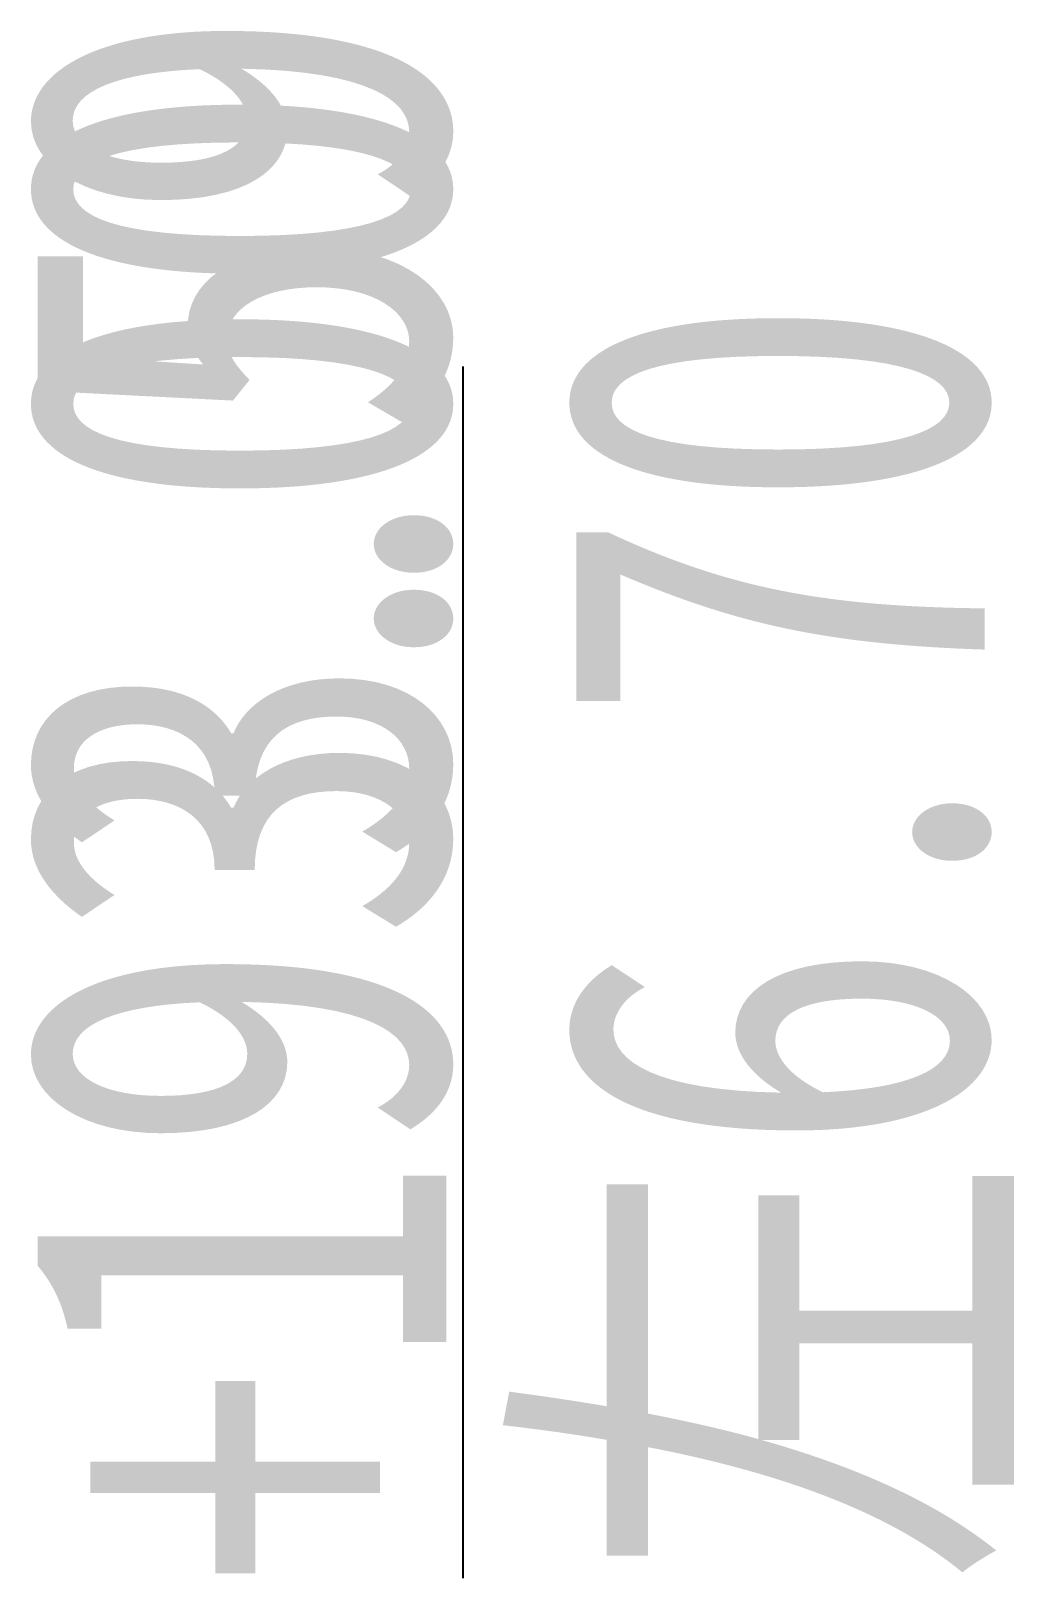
# Model space of a CAD drawing. Header units: millimetres. Extents: x 946 to 3601, y 223 to 2569.
# Drawn here: x 1422.003 to 1424.925, y 488.145 to 492.742 of the extents above; entities that cross this region are included whole.
import ezdxf

# ---------------------------------------------------------------- set-up
doc = ezdxf.new("R2010")
doc.units = ezdxf.units.MM
doc.layers.add('地质-标注栏', color=1, linetype='Continuous', lineweight=25)
doc.styles.add('标注栏数据', font='', dxfattribs={"width": 0.7, "height": 2.5})
doc.styles.get('标注栏数据').set_extended_font_data('仿宋_GB2312')

msp = doc.modelspace()

# ---------------------------------------------------------------- linework, layer by layer
at = {"layer": '地质-标注栏', "color": 7, "linetype": 'Continuous'}
for p, q in [((1423.2881, 489.7451), (1423.2881, 491.7451)), ((1423.2881, 488.1451), (1423.2881, 489.7451))]:
    msp.add_line(p, q, dxfattribs=at)

# ---------------------------------------------------------------- texts
at = {"layer": '地质-标注栏', "color": 7, "linetype": 'Continuous', "style": '标注栏数据', "oblique": 0, "width": 0.75}
msp.add_text('3.59', height=1.25, rotation=90, dxfattribs=at).set_placement((1423.2381, 490.2608))
at = {"layer": '地质-标注栏', "color": 4, "linetype": 'Continuous', "style": '标注栏数据', "oblique": 0, "width": 0.75}
for s, p in [('+193.00', (1423.2381, 488.1261)), ('左6.70', (1424.8381, 488.1261))]:
    msp.add_text(s, height=1.25, rotation=90, dxfattribs=at).set_placement(p)

doc.saveas('drawing.dxf')
